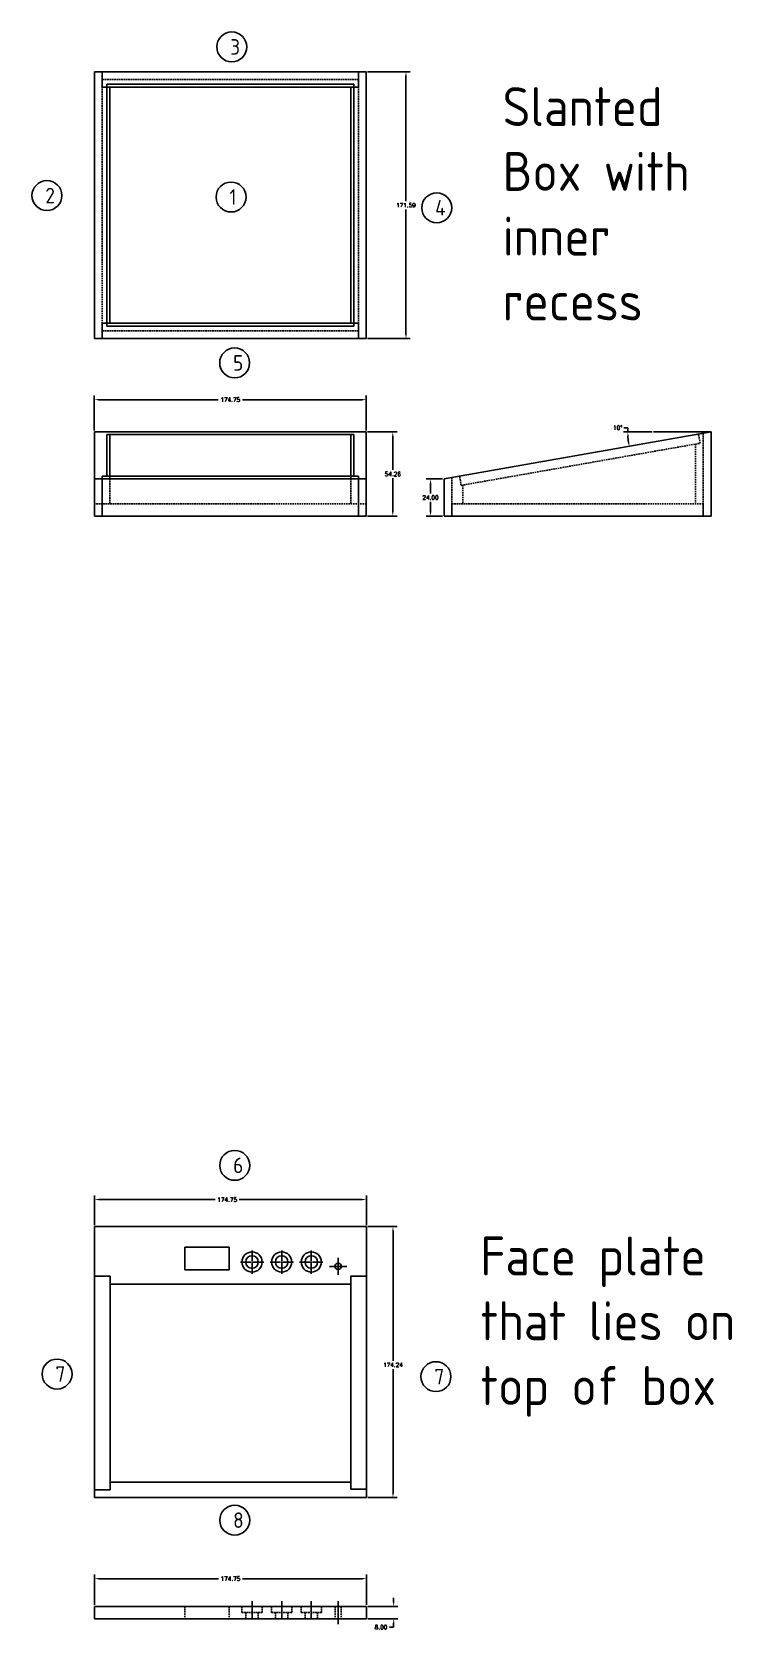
# Model space of a CAD drawing. Header units: millimetres. Extents: x -767 to 3290, y -266 to 762.
# Drawn here: x -767 to -317, y -266 to 762 of the extents above; entities that cross this region are included whole.
import ezdxf

# ---------------------------------------------------------------- set-up
doc = ezdxf.new("R2010")
doc.units = ezdxf.units.MM
doc.linetypes.add('CENTER2', pattern=[28.575, 19.05, -3.175, 3.175, -3.175])
doc.linetypes.add('DASHEDX2', pattern=[1.5, 1, -0.5])
for name, color, linetype in [('Dim', 1, 'Continuous'), ('Hidden', 3, 'DASHEDX2'), ('Layer1', 5, 'Continuous'), ('Wood', 7, 'Continuous')]:
    doc.layers.add(name, color=color, linetype=linetype)
doc.styles.add('ISO Proportional', font='isocp.shx')
doc.styles.get("Standard").update_dxf_attribs({"font": 'simplex.shx'})
doc.dimstyles.new('Copy of Standard', dxfattribs={"dimscale": 15, "dimtxt": 0.18, "dimasz": 0.18, "dimexe": 0.18, "dimexo": 0.0625, "dimgap": 0.09, "dimtad": 0, "dimtih": 1, "dimtoh": 1, "dimzin": 0, "dimdsep": 46, "dimtxsty": 'Standard', "dimcen": 0.09, "dimadec": 0, "dimazin": 0, "dimtfac": 1, "dimtofl": 0, "dimtmove": 0, "dimatfit": 2, "dimfxl": 1, "dimtolj": 1, "dimtzin": 0, "dimarcsym": 0})

# ---------------------------------------------------------------- blocks, each defined once
blk = doc.blocks.new('*D27')
at = {"layer": 'Defpoints', "color": 0, "transparency": 16777216}
for p in [(-552.4, 735.9), (-552.4, 564.3), (-526.9, 564.3)]:
    blk.add_point(p, dxfattribs=at)
at = {"layer": 'Dim', "color": 0, "lineweight": -2, "transparency": 16777216}
for p, q in [((-551.5, 735.9), (-524.2, 735.9)), ((-526.9, 733.2), (-526.9, 652.8)), ((-526.9, 567), (-526.9, 647.4)), ((-551.5, 564.3), (-524.2, 564.3))]:
    blk.add_line(p, q, dxfattribs=at)
at = {"layer": 'Dim', "color": 0, "transparency": 16777216}
for points in [[(-527.3, 733.2), (-526.4, 733.2), (-526.9, 735.9)], [(-527.3, 567), (-526.4, 567), (-526.9, 564.3)]]:
    blk.add_solid(points, dxfattribs=at)
at = {"layer": 'Dim', "color": 0, "transparency": 16777216, "insert": (-526.9, 650.1), "char_height": 2.7, "attachment_point": 5}
blk.add_mtext('\\A1;171.59', dxfattribs=at)
blk = doc.blocks.new('*D28')
at = {"layer": 'Defpoints', "color": 0, "transparency": 16777216}
for p in [(-502.4, 474.1), (-511.1, 450.1), (-502.4, 450.1)]:
    blk.add_point(p, dxfattribs=at)
at = {"layer": 'Dim', "color": 0, "lineweight": -2, "transparency": 16777216}
for p, q in [((-503.3, 474.1), (-513.8, 474.1)), ((-511.1, 471.4), (-511.1, 464.8)), ((-511.1, 452.8), (-511.1, 459.4)), ((-503.3, 450.1), (-513.8, 450.1))]:
    blk.add_line(p, q, dxfattribs=at)
at = {"layer": 'Dim', "color": 0, "transparency": 16777216}
for points in [[(-511.5, 471.4), (-510.6, 471.4), (-511.1, 474.1)], [(-511.5, 452.8), (-510.6, 452.8), (-511.1, 450.1)]]:
    blk.add_solid(points, dxfattribs=at)
at = {"layer": 'Dim', "color": 0, "transparency": 16777216, "insert": (-511.1, 462.1), "char_height": 2.7, "attachment_point": 5}
blk.add_mtext('\\A1;24.00', dxfattribs=at)
blk = doc.blocks.new('*D29')
at = {"layer": 'Defpoints', "color": 0, "transparency": 16777216}
for p in [(-552.4, 525), (-727.2, 504.3), (-552.4, 504.3)]:
    blk.add_point(p, dxfattribs=at)
at = {"layer": 'Dim', "color": 0, "lineweight": -2, "transparency": 16777216}
for p, q in [((-727.2, 505.3), (-727.2, 527.7)), ((-724.5, 525), (-647.6, 525)), ((-555.1, 525), (-632, 525)), ((-552.4, 505.3), (-552.4, 527.7))]:
    blk.add_line(p, q, dxfattribs=at)
at = {"layer": 'Dim', "color": 0, "transparency": 16777216}
for points in [[(-724.5, 525.5), (-724.5, 524.6), (-727.2, 525)], [(-555.1, 525.5), (-555.1, 524.6), (-552.4, 525)]]:
    blk.add_solid(points, dxfattribs=at)
at = {"layer": 'Dim', "color": 0, "transparency": 16777216, "insert": (-639.8, 525), "char_height": 2.7, "attachment_point": 5}
blk.add_mtext('\\A1;174.75', dxfattribs=at)
blk = doc.blocks.new('*D30')
at = {"layer": 'Defpoints', "color": 0, "transparency": 16777216}
for p in [(-552.4, 504.3), (-552.4, 450.1), (-535.3, 450.1)]:
    blk.add_point(p, dxfattribs=at)
at = {"layer": 'Dim', "color": 0, "lineweight": -2, "transparency": 16777216}
for p, q in [((-551.5, 504.3), (-532.6, 504.3)), ((-535.3, 501.6), (-535.3, 479.9)), ((-535.3, 452.8), (-535.3, 474.5)), ((-551.5, 450.1), (-532.6, 450.1))]:
    blk.add_line(p, q, dxfattribs=at)
at = {"layer": 'Dim', "color": 0, "transparency": 16777216}
for points in [[(-535.8, 501.6), (-534.9, 501.6), (-535.3, 504.3)], [(-535.8, 452.8), (-534.9, 452.8), (-535.3, 450.1)]]:
    blk.add_solid(points, dxfattribs=at)
at = {"layer": 'Dim', "color": 0, "transparency": 16777216, "insert": (-535.3, 477.2), "char_height": 2.7, "attachment_point": 5}
blk.add_mtext('\\A1;54.26', dxfattribs=at)
blk = doc.blocks.new('*D31')
at = {"layer": 'Defpoints', "color": 0, "transparency": 16777216}
for p in [(-367.7, 504.3), (-330.8, 504.3), (-330.8, 504.3), (-383.9, 498.1), (-502.4, 474.1)]:
    blk.add_point(p, dxfattribs=at)
at = {"layer": 'Dim', "color": 0, "lineweight": -2, "transparency": 16777216}
for p, q in [((-368.6, 504.3), (-387, 504.3)), ((-384.2, 507), (-386.9, 507))]:
    blk.add_line(p, q, dxfattribs=at)
for start, end in [(177.1055, 180), (182.8945, 187.1055)]:
    blk.add_arc((-330.8, 504.3), 53.5, start, end, dxfattribs=at)
at = {"layer": 'Dim', "color": 0, "transparency": 16777216}
for points in [[(-384.6, 501.6), (-383.7, 501.7), (-384.3, 504.3)], [(-383.4, 497.8), (-384.3, 497.7), (-383.4, 495.1)]]:
    blk.add_solid(points, dxfattribs=at)
at = {"layer": 'Dim', "color": 0, "transparency": 16777216, "insert": (-390.8, 507), "char_height": 2.7, "attachment_point": 5}
blk.add_mtext('\\A1;10°', dxfattribs=at)
blk = doc.blocks.new('*D40')
at = {"layer": 'Defpoints', "color": 0, "transparency": 16777216}
for p in [(-552.3, -6.8), (-535.2, -6.8), (-552.3, -181)]:
    blk.add_point(p, dxfattribs=at)
at = {"layer": 'Dim', "color": 0, "lineweight": -2, "transparency": 16777216}
for p, q in [((-551.3, -6.8), (-532.5, -6.8)), ((-535.2, -9.5), (-535.2, -93)), ((-535.2, -178.3), (-535.2, -98.4)), ((-551.3, -181), (-532.5, -181))]:
    blk.add_line(p, q, dxfattribs=at)
at = {"layer": 'Dim', "color": 0, "transparency": 16777216}
for points in [[(-535.7, -9.5), (-534.8, -9.5), (-535.2, -6.8)], [(-535.7, -178.3), (-534.8, -178.3), (-535.2, -181)]]:
    blk.add_solid(points, dxfattribs=at)
at = {"layer": 'Dim', "color": 0, "transparency": 16777216, "insert": (-535.2, -95.7), "char_height": 2.7, "attachment_point": 5}
blk.add_mtext('\\A1;174.24', dxfattribs=at)
blk = doc.blocks.new('*D41')
at = {"layer": 'Defpoints', "color": 0, "transparency": 16777216}
for p in [(-727, 10.6), (-727, -6.8), (-552.3, -6.8)]:
    blk.add_point(p, dxfattribs=at)
at = {"layer": 'Dim', "color": 0, "lineweight": -2, "transparency": 16777216}
for p, q in [((-727, -5.9), (-727, 13.3)), ((-724.3, 10.6), (-649.6, 10.6)), ((-555, 10.6), (-634, 10.6)), ((-552.3, -5.9), (-552.3, 13.3))]:
    blk.add_line(p, q, dxfattribs=at)
at = {"layer": 'Dim', "color": 0, "transparency": 16777216}
for points in [[(-724.3, 11.1), (-724.3, 10.2), (-727, 10.6)], [(-555, 11.1), (-555, 10.2), (-552.3, 10.6)]]:
    blk.add_solid(points, dxfattribs=at)
at = {"layer": 'Dim', "color": 0, "transparency": 16777216, "insert": (-641.8, 10.6), "char_height": 2.7, "attachment_point": 5}
blk.add_mtext('\\A1;174.75', dxfattribs=at)
blk = doc.blocks.new('*D42')
at = {"layer": 'Defpoints', "color": 0, "transparency": 16777216}
for p in [(-552.3, -251), (-552.3, -259), (-534.8, -259)]:
    blk.add_point(p, dxfattribs=at)
at = {"layer": 'Dim', "color": 0, "lineweight": -2, "transparency": 16777216}
for p, q in [((-534.8, -248.3), (-534.8, -245.6)), ((-551.3, -251), (-532.1, -251)), ((-551.3, -259), (-532.1, -259)), ((-534.8, -264.4), (-537.5, -264.4)), ((-534.8, -261.7), (-534.8, -264.4))]:
    blk.add_line(p, q, dxfattribs=at)
at = {"layer": 'Dim', "color": 0, "transparency": 16777216}
for points in [[(-535.2, -248.3), (-534.3, -248.3), (-534.8, -251)], [(-535.2, -261.7), (-534.3, -261.7), (-534.8, -259)]]:
    blk.add_solid(points, dxfattribs=at)
at = {"layer": 'Dim', "color": 0, "transparency": 16777216, "insert": (-542.9, -264.4), "char_height": 2.7, "attachment_point": 5}
blk.add_mtext('\\A1;8.00', dxfattribs=at)
blk = doc.blocks.new('*D43')
at = {"layer": 'Defpoints', "color": 0, "transparency": 16777216}
for p in [(-552.3, -233.2), (-727, -251), (-552.3, -251)]:
    blk.add_point(p, dxfattribs=at)
at = {"layer": 'Dim', "color": 0, "lineweight": -2, "transparency": 16777216}
for p, q in [((-727, -250.1), (-727, -230.5)), ((-724.3, -233.2), (-647.4, -233.2)), ((-555, -233.2), (-631.9, -233.2)), ((-552.3, -250.1), (-552.3, -230.5))]:
    blk.add_line(p, q, dxfattribs=at)
at = {"layer": 'Dim', "color": 0, "transparency": 16777216}
for points in [[(-724.3, -232.7), (-724.3, -233.6), (-727, -233.2)], [(-555, -232.7), (-555, -233.6), (-552.3, -233.2)]]:
    blk.add_solid(points, dxfattribs=at)
at = {"layer": 'Dim', "color": 0, "transparency": 16777216, "insert": (-639.7, -233.2), "char_height": 2.7, "attachment_point": 5}
blk.add_mtext('\\A1;174.75', dxfattribs=at)
blk = doc.blocks.new('*U32')
at = {"layer": 'Hidden', "color": 0, "linetype": 'CENTER2', "transparency": 16777216}
for p, q in [((-7.5, 0), (-0.8, 0)), ((0, 0.8), (0, 7.5)), ((0.8, 0), (7.5, 0)), ((0, -7.5), (0, -0.8))]:
    blk.add_line(p, q, dxfattribs=at)
at = {"layer": 'Hidden', "color": 0, "linetype": 'Continuous', "transparency": 16777216}
for p, q in [((-0.4, 0), (0.4, 0)), ((0, -0.4), (0, 0.4))]:
    blk.add_line(p, q, dxfattribs=at)
blk = doc.blocks.new('*U33')
at = {"layer": 'Hidden', "color": 0, "linetype": 'CENTER2', "transparency": 16777216}
for p, q in [((-7.5, 0), (-0.8, 0)), ((0, 0.8), (0, 7.5)), ((0.8, 0), (7.5, 0)), ((0, -7.5), (0, -0.8))]:
    blk.add_line(p, q, dxfattribs=at)
at = {"layer": 'Hidden', "color": 0, "linetype": 'Continuous', "transparency": 16777216}
for p, q in [((-0.4, 0), (0.4, 0)), ((0, -0.4), (0, 0.4))]:
    blk.add_line(p, q, dxfattribs=at)
blk = doc.blocks.new('*U34')
at = {"layer": 'Hidden', "color": 0, "linetype": 'CENTER2', "transparency": 16777216}
for p, q in [((-7.5, 0), (-0.8, 0)), ((0, 0.8), (0, 7.5)), ((0.8, 0), (7.5, 0)), ((0, -7.5), (0, -0.8))]:
    blk.add_line(p, q, dxfattribs=at)
at = {"layer": 'Hidden', "color": 0, "linetype": 'Continuous', "transparency": 16777216}
for p, q in [((-0.4, 0), (0.4, 0)), ((0, -0.4), (0, 0.4))]:
    blk.add_line(p, q, dxfattribs=at)
blk = doc.blocks.new('*U35')
at = {"layer": 'Hidden', "color": 0, "linetype": 'CENTER2', "transparency": 16777216}
for p, q in [((-5.5, 0), (-0.4, 0)), ((0, 0.4), (0, 5.5)), ((0.4, 0), (5.5, 0)), ((0, -5.5), (0, -0.4))]:
    blk.add_line(p, q, dxfattribs=at)
at = {"layer": 'Hidden', "color": 0, "linetype": 'Continuous', "transparency": 16777216}
for p, q in [((-0.2, 0), (0.2, 0)), ((0, -0.2), (0, 0.2))]:
    blk.add_line(p, q, dxfattribs=at)
blk = doc.blocks.new('*U36')
at = {"layer": 'Hidden', "color": 0, "linetype": 'CENTER2', "transparency": 16777216}
blk.add_line((0, 5.5), (0, -5.5), dxfattribs=at)
blk = doc.blocks.new('*U37')
at = {"layer": 'Hidden', "color": 0, "linetype": 'CENTER2', "transparency": 16777216}
blk.add_line((0, 5.5), (0, -5.5), dxfattribs=at)
blk = doc.blocks.new('*U38')
at = {"layer": 'Hidden', "color": 0, "linetype": 'CENTER2', "transparency": 16777216}
blk.add_line((0, 5.5), (0, -5.5), dxfattribs=at)
blk = doc.blocks.new('*U39')
at = {"layer": 'Hidden', "color": 0, "linetype": 'CENTER2', "transparency": 16777216}
blk.add_line((0, 7.5), (0, -7.5), dxfattribs=at)

msp = doc.modelspace()

# ---------------------------------------------------------------- linework, layer by layer
at = {"layer": 'Dim'}
for q in [(-367.692, 504.34), (-330.81, 504.34)]:
    msp.add_line((-330.81, 504.34), q, dxfattribs=at)
at = {"layer": 'Hidden'}
for p, q in [((-557.405, 730.935), (-722.155, 730.935)), ((-722.155, 730.935), (-722.155, 569.34)), ((-557.405, 569.34), (-557.405, 730.935)), ((-557.405, 569.34), (-722.155, 569.34)), ((-491.363, 469.938), (-337.828, 497.01)), ((-340.81, 496.484), (-340.81, 458.083)), ((-337.828, 497.01), (-338.81, 502.577)), ((-335.81, 503.458), (-335.81, 450.083)), ((-717.155, 475.846), (-717.155, 458.083)), ((-562.405, 475.846), (-562.405, 458.083)), ((-497.405, 474.965), (-497.405, 450.083)), ((-491.363, 469.938), (-492.405, 475.846)), ((-490.405, 470.107), (-490.405, 458.083)), ((-552.405, 458.083), (-727.155, 458.083)), ((-722.155, 458.083), (-722.155, 450.083)), ((-557.405, 458.083), (-557.405, 450.083)), ((-497.405, 458.083), (-497.405, 450.083)), ((-335.81, 458.083), (-497.405, 458.083)), ((-335.81, 458.083), (-335.81, 450.083)), ((-668.988, -251.042), (-668.988, -259.042)), ((-640.544, -251.042), (-640.544, -259.042)), ((-632.305, -251.042), (-632.305, -255.042)), ((-632.305, -255.042), (-619.305, -255.042)), ((-629.805, -255.042), (-629.805, -259.042)), ((-621.805, -255.042), (-621.805, -259.042)), ((-619.305, -251.042), (-619.305, -255.042)), ((-613.255, -251.042), (-613.255, -255.042)), ((-613.255, -255.042), (-600.255, -255.042)), ((-610.755, -255.042), (-610.755, -259.042)), ((-602.755, -255.042), (-602.755, -259.042)), ((-600.255, -251.042), (-600.255, -255.042)), ((-594.205, -251.042), (-594.205, -255.042)), ((-594.205, -255.042), (-581.205, -255.042)), ((-591.705, -255.042), (-591.705, -259.042)), ((-583.705, -255.042), (-583.705, -259.042)), ((-581.205, -251.042), (-581.205, -255.042)), ((-572.44, -251.042), (-572.44, -259.042)), ((-568.44, -251.042), (-568.44, -259.042))]:
    msp.add_line(p, q, dxfattribs=at)
at = {"layer": 'Layer1'}
for centre in [(-638.835, 751.9), (-757.626, 656.292), (-639.298, 655.369), (-507.103, 648.44), (-636.987, 548.676), (-636.934, 32.628), (-751.133, -101.583), (-507.598, -103.258), (-636.934, -195.571)]:
    msp.add_circle(centre, 9.618, dxfattribs=at)
at = {"layer": 'Wood'}
for p, q in [((-552.405, 735.935), (-727.155, 735.935)), ((-727.155, 735.935), (-727.155, 564.34)), ((-722.155, 735.935), (-722.155, 725.935)), ((-557.405, 725.935), (-557.405, 735.935)), ((-552.405, 564.34), (-552.405, 735.935)), ((-557.405, 725.935), (-722.155, 725.935)), ((-560.405, 727.935), (-719.155, 727.935)), ((-719.155, 727.935), (-719.155, 572.34)), ((-717.155, 725.935), (-717.155, 574.34)), ((-562.405, 574.34), (-562.405, 725.935)), ((-560.405, 572.34), (-560.405, 727.935)), ((-722.155, 574.34), (-722.155, 564.34)), ((-557.405, 574.34), (-722.155, 574.34)), ((-560.405, 572.34), (-719.155, 572.34)), ((-557.405, 564.34), (-557.405, 574.34)), ((-552.405, 564.34), (-727.155, 564.34)), ((-552.405, 504.34), (-727.155, 504.34)), ((-727.155, 504.34), (-727.155, 450.083)), ((-552.405, 504.34), (-552.405, 450.083)), ((-502.405, 474.083), (-330.81, 504.34)), ((-330.81, 504.34), (-330.81, 450.083)), ((-719.155, 502.577), (-719.155, 475.846)), ((-560.405, 502.577), (-719.155, 502.577)), ((-717.155, 502.577), (-717.155, 475.846)), ((-562.405, 502.577), (-562.405, 475.846)), ((-560.405, 502.577), (-560.405, 475.846)), ((-552.405, 474.083), (-727.155, 474.083)), ((-722.155, 475.846), (-722.155, 450.083)), ((-557.405, 475.846), (-722.155, 475.846)), ((-557.405, 475.846), (-557.405, 450.083)), ((-502.405, 474.083), (-502.405, 450.083)), ((-552.405, 450.083), (-727.155, 450.083)), ((-330.81, 450.083), (-502.405, 450.083)), ((-552.28, -6.8), (-727.03, -6.8)), ((-727.03, -6.8), (-727.03, -181.042)), ((-552.28, -181.042), (-552.28, -6.8)), ((-640.544, -19.978), (-668.988, -19.978)), ((-668.988, -19.978), (-668.988, -34.59)), ((-640.544, -19.978), (-640.544, -34.59)), ((-717.03, -38.692), (-727.03, -38.692)), ((-717.03, -38.692), (-717.03, -176.042)), ((-640.544, -34.59), (-668.988, -34.59)), ((-562.28, -175.542), (-562.28, -38.692)), ((-552.28, -38.692), (-562.28, -38.692)), ((-562.28, -43.692), (-717.03, -43.692)), ((-717.03, -171.042), (-562.28, -171.042)), ((-727.03, -176.042), (-717.03, -176.042)), ((-727.03, -181.042), (-552.28, -181.042)), ((-562.28, -175.542), (-552.28, -175.542)), ((-727.03, -251.042), (-552.28, -251.042)), ((-727.03, -251.042), (-727.03, -259.042)), ((-552.28, -251.042), (-552.28, -259.042)), ((-727.03, -259.042), (-552.28, -259.042))]:
    msp.add_line(p, q, dxfattribs=at)
for centre, radius in [((-625.805, -29.532), 6.5), ((-625.805, -29.532), 4), ((-606.755, -29.532), 6.5), ((-606.755, -29.532), 4), ((-587.705, -29.532), 6.5), ((-587.705, -29.532), 4), ((-570.44, -32.33), 2)]:
    msp.add_circle(centre, radius, dxfattribs=at)

# ---------------------------------------------------------------- block references
at = {"layer": 'Hidden', "linetype": 'CENTER2'}
for name, p in [('*U32', (-625.805, -29.532)), ('*U33', (-606.755, -29.532)), ('*U34', (-587.705, -29.532)), ('*U35', (-570.44, -32.33)), ('*U36', (-625.805, -253.042)), ('*U37', (-606.755, -253.042)), ('*U38', (-587.705, -253.042)), ('*U39', (-570.44, -255.042))]:
    msp.add_blockref(name, p, dxfattribs=at)

# ---------------------------------------------------------------- texts
at = {"layer": 'Dim', "char_height": 25, "attachment_point": 1, "style": 'ISO Proportional'}
for s, width, insert in [('Slanted Box with inner recess', 147.99747, (-464.715, 726.02)), ('Face plate that lies on top of box', 171.16413, (-479.077, -13.144))]:
    msp.add_mtext_dynamic_manual_height_columns(s, width=width, gutter_width=12.5, heights=[0], dxfattribs=dict(at, insert=insert))
at = {"layer": 'Layer1', "char_height": 10, "attachment_point": 1, "style": 'ISO Proportional'}
for s, insert in [('3', (-639.835, 756.9)), ('2', (-758.626, 661.292)), ('1', (-640.298, 660.369)), ('4', (-508.103, 653.44)), ('5', (-637.987, 553.676)), ('6', (-637.934, 37.628)), ('7', (-752.133, -96.583)), ('7', (-508.598, -98.258)), ('8', (-637.934, -190.571))]:
    msp.add_mtext_dynamic_manual_height_columns(s, width=25.64739, gutter_width=12.5, heights=[0], dxfattribs=dict(at, insert=insert))

# ---------------------------------------------------------------- dimensions: what is measured, and where the dimension line sits
at = {"layer": 'Dim'}
for base, p1, p2, angle, picture, middle in [((-526.8975, 564.34), (-552.4046, 735.9349), (-552.4046, 564.34), 90, '*D27', (-526.8975, 650.1375)), ((-535.324, 450.083), (-552.405, 504.34), (-552.405, 450.083), 90, '*D30', (-535.324, 477.212)), ((-511.09, 450.083), (-502.405, 474.083), (-502.405, 450.083), 270, '*D28', (-511.09, 462.083)), ((-534.761, -259.042), (-552.28, -251.042), (-552.28, -259.042), 90, '*D42', (-542.925, -264.442))]:
    dim = msp.add_linear_dim(base=base, p1=p1, p2=p2, angle=angle, dimstyle='Copy of Standard', dxfattribs=at)
    dim.commit()
    dim.dimension.update_dxf_attribs({"geometry": picture, "text_midpoint": middle})
for base, p1, p2, picture, middle in [((-552.405, 525.016), (-727.155, 504.34), (-552.405, 504.34), '*D29', (-639.78, 525.016)), ((-552.28, -233.154), (-727.03, -251.042), (-552.28, -251.042), '*D43', (-639.655, -233.154))]:
    dim = msp.add_linear_dim(base=base, p1=p1, p2=p2, dimstyle='Copy of Standard', dxfattribs=at)
    dim.commit()
    dim.dimension.update_dxf_attribs({"geometry": picture, "text_midpoint": middle})
dim = msp.add_angular_dim_2l(base=(-383.899, 498.135), line1=((-330.81, 504.34), (-367.692, 504.34)), line2=((-502.405, 474.083), (-330.81, 504.34)), dimstyle='Copy of Standard', dxfattribs=at)
dim.commit()
dim.dimension.update_dxf_attribs({"geometry": '*D31', "text_midpoint": (-390.813, 507.039)})
dim = msp.add_linear_dim(base=(-727.03, 10.637), p1=(-552.28, -6.8), p2=(-727.03, -6.8), dimstyle='Copy of Standard', dxfattribs=at)
dim.commit()
dim.dimension.update_dxf_attribs({"geometry": '*D41', "text_midpoint": (-641.813, 10.637), "dimtype": 160})
dim = msp.add_linear_dim(base=(-535.211, -6.8), p1=(-552.28, -181.042), p2=(-552.28, -6.8), angle=90, dimstyle='Copy of Standard', dxfattribs=at)
dim.commit()
dim.dimension.update_dxf_attribs({"geometry": '*D40', "text_midpoint": (-535.211, -95.721), "dimtype": 160})

doc.saveas('drawing.dxf')
